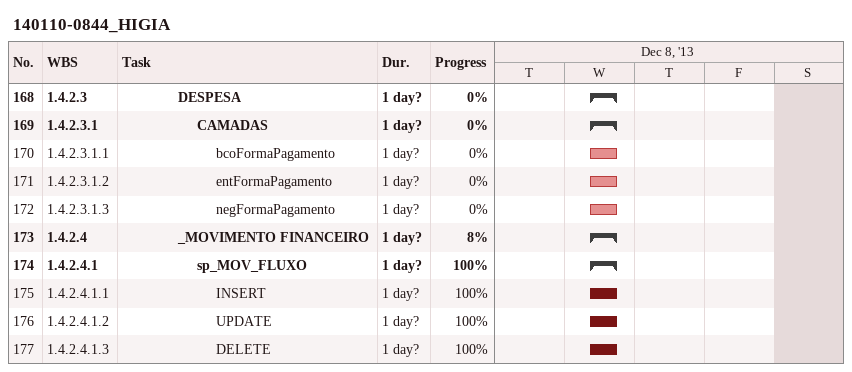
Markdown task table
140110-0844_HIGIA

| ID | WBS | Task | Duration | Start | Finish | % complete |
|---|---|---|---|---|---|---|
| 168 | 1.4.2.3 | **DESPESA** | 1d? | 2013-12-11 | 2013-12-11 | 0 |
| 169 | 1.4.2.3.1 | **CAMADAS** | 1d? | 2013-12-11 | 2013-12-11 | 0 |
| 170 | 1.4.2.3.1.1 | bcoFormaPagamento | 1d? | 2013-12-11 | 2013-12-11 | 0 |
| 171 | 1.4.2.3.1.2 | entFormaPagamento | 1d? | 2013-12-11 | 2013-12-11 | 0 |
| 172 | 1.4.2.3.1.3 | negFormaPagamento | 1d? | 2013-12-11 | 2013-12-11 | 0 |
| 173 | 1.4.2.4 | **_MOVIMENTO FINANCEIRO** | 1d? | 2013-12-11 | 2013-12-11 | 8 |
| 174 | 1.4.2.4.1 | **sp_MOV_FLUXO** | 1d? | 2013-12-11 | 2013-12-11 | 100 |
| 175 | 1.4.2.4.1.1 | INSERT | 1d? | 2013-12-11 | 2013-12-11 | 100 |
| 176 | 1.4.2.4.1.2 | UPDATE | 1d? | 2013-12-11 | 2013-12-11 | 100 |
| 177 | 1.4.2.4.1.3 | DELETE | 1d? | 2013-12-11 | 2013-12-11 | 100 |
